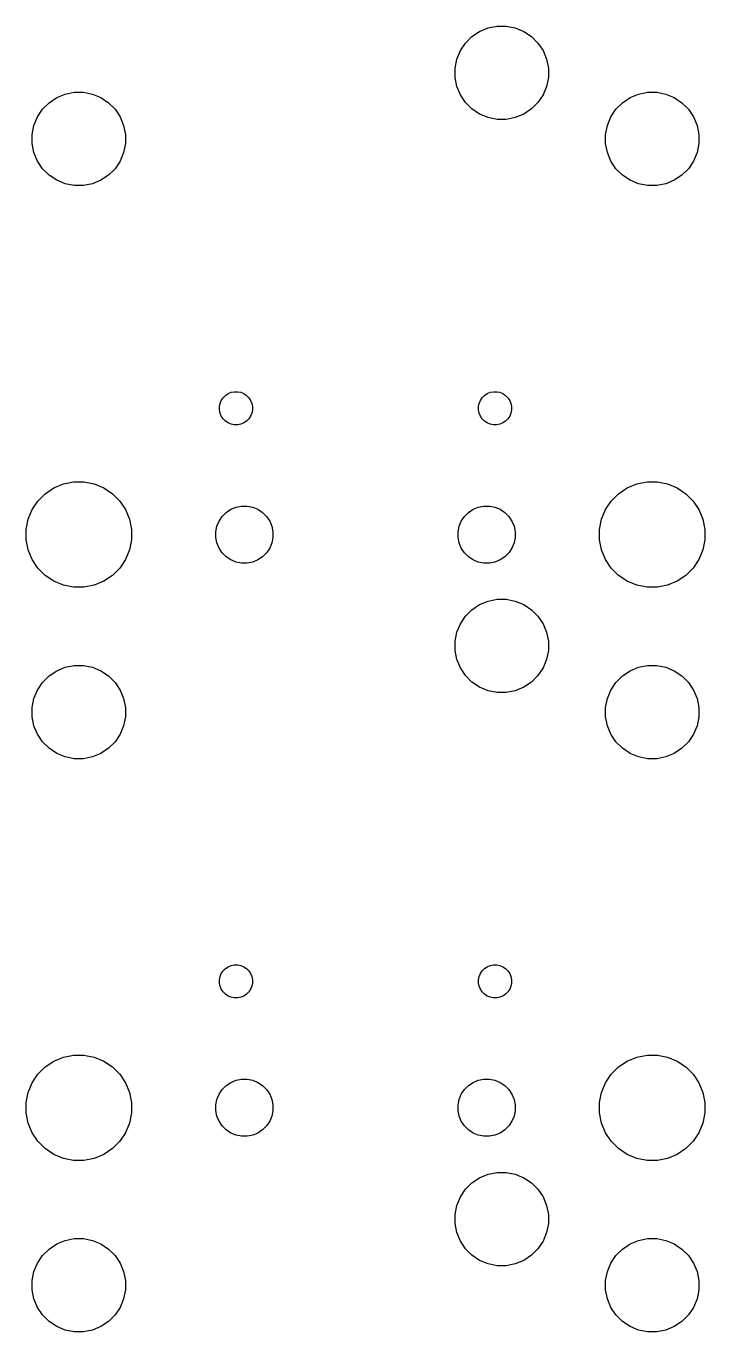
# Model space of a CAD drawing. Extents: x 34 to 239, y -107 to -23.
# Drawn here: x 59.35 to 81.9, y -106.9 to -63.5 of the extents above; entities that cross this region are included whole.
import ezdxf

# ---------------------------------------------------------------- set-up
doc = ezdxf.new("R2010")
doc.units = 0
doc.layers.add('BLACK', color=7, linetype='CONTINUOUS')

msp = doc.modelspace()

# ---------------------------------------------------------------- linework, layer by layer
at = {"layer": 'BLACK', "linetype": 'CONTINUOUS'}
for p, q in [((74.1619, -63.846), (74.4158, -63.6764)), ((74.4158, -63.6764), (74.6979, -63.5596)), ((74.6979, -63.5596), (74.9973, -63.5)), ((74.9973, -63.5), (75.3027, -63.5)), ((75.3027, -63.5), (75.6021, -63.5596)), ((75.6021, -63.5596), (75.8842, -63.6764)), ((75.8842, -63.6764), (76.1381, -63.846)), ((73.7764, -64.3158), (73.946, -64.0619)), ((73.946, -64.0619), (74.1619, -63.846)), ((76.1381, -63.846), (76.354, -64.0619)), ((76.354, -64.0619), (76.5236, -64.3158)), ((73.6, -64.8973), (73.6596, -64.5979)), ((73.6596, -64.5979), (73.7764, -64.3158)), ((76.5236, -64.3158), (76.6404, -64.5979)), ((76.6404, -64.5979), (76.7, -64.8973)), ((73.6, -65.2027), (73.6, -64.8973)), ((76.7, -64.8973), (76.7, -65.2027)), ((73.6596, -65.5021), (73.6, -65.2027)), ((73.7764, -65.7842), (73.6596, -65.5021)), ((76.6404, -65.5021), (76.5236, -65.7842)), ((76.7, -65.2027), (76.6404, -65.5021)), ((60.1119, -66.046), (60.3658, -65.8764)), ((60.3658, -65.8764), (60.6479, -65.7596)), ((60.6479, -65.7596), (60.9473, -65.7)), ((60.9473, -65.7), (61.2527, -65.7)), ((61.2527, -65.7), (61.5521, -65.7596)), ((61.5521, -65.7596), (61.8342, -65.8764)), ((61.8342, -65.8764), (62.0881, -66.046)), ((73.946, -66.0381), (73.7764, -65.7842)), ((76.5236, -65.7842), (76.354, -66.0381)), ((79.1619, -66.046), (79.4158, -65.8764)), ((79.4158, -65.8764), (79.6979, -65.7596)), ((79.6979, -65.7596), (79.9973, -65.7)), ((79.9973, -65.7), (80.3027, -65.7)), ((80.3027, -65.7), (80.6021, -65.7596)), ((80.6021, -65.7596), (80.8842, -65.8764)), ((80.8842, -65.8764), (81.1381, -66.046)), ((59.7264, -66.5158), (59.896, -66.2619)), ((59.896, -66.2619), (60.1119, -66.046)), ((62.0881, -66.046), (62.304, -66.2619)), ((62.304, -66.2619), (62.4736, -66.5158)), ((74.1619, -66.254), (73.946, -66.0381)), ((74.4158, -66.4236), (74.1619, -66.254)), ((76.1381, -66.254), (75.8842, -66.4236)), ((76.354, -66.0381), (76.1381, -66.254)), ((78.7764, -66.5158), (78.946, -66.2619)), ((78.946, -66.2619), (79.1619, -66.046)), ((81.1381, -66.046), (81.354, -66.2619)), ((81.354, -66.2619), (81.5236, -66.5158)), ((59.55, -67.0973), (59.6096, -66.7979)), ((59.6096, -66.7979), (59.7264, -66.5158)), ((62.4736, -66.5158), (62.5904, -66.7979)), ((62.5904, -66.7979), (62.65, -67.0973)), ((74.6979, -66.5404), (74.4158, -66.4236)), ((74.9973, -66.6), (74.6979, -66.5404)), ((75.3027, -66.6), (74.9973, -66.6)), ((75.6021, -66.5404), (75.3027, -66.6)), ((75.8842, -66.4236), (75.6021, -66.5404)), ((78.6, -67.0973), (78.6596, -66.7979)), ((78.6596, -66.7979), (78.7764, -66.5158)), ((81.5236, -66.5158), (81.6404, -66.7979)), ((81.6404, -66.7979), (81.7, -67.0973)), ((59.55, -67.4027), (59.55, -67.0973)), ((62.65, -67.0973), (62.65, -67.4027)), ((78.6, -67.4027), (78.6, -67.0973)), ((81.7, -67.0973), (81.7, -67.4027)), ((59.6096, -67.7021), (59.55, -67.4027)), ((59.7264, -67.9842), (59.6096, -67.7021)), ((62.5904, -67.7021), (62.4736, -67.9842)), ((62.65, -67.4027), (62.5904, -67.7021)), ((78.6596, -67.7021), (78.6, -67.4027)), ((78.7764, -67.9842), (78.6596, -67.7021)), ((81.6404, -67.7021), (81.5236, -67.9842)), ((81.7, -67.4027), (81.6404, -67.7021)), ((59.896, -68.2381), (59.7264, -67.9842)), ((62.4736, -67.9842), (62.304, -68.2381)), ((78.946, -68.2381), (78.7764, -67.9842)), ((81.5236, -67.9842), (81.354, -68.2381)), ((60.1119, -68.454), (59.896, -68.2381)), ((60.3658, -68.6236), (60.1119, -68.454)), ((62.0881, -68.454), (61.8342, -68.6236)), ((62.304, -68.2381), (62.0881, -68.454)), ((79.1619, -68.454), (78.946, -68.2381)), ((79.4158, -68.6236), (79.1619, -68.454)), ((81.1381, -68.454), (80.8842, -68.6236)), ((81.354, -68.2381), (81.1381, -68.454)), ((60.6479, -68.7404), (60.3658, -68.6236)), ((60.9473, -68.8), (60.6479, -68.7404)), ((61.2527, -68.8), (60.9473, -68.8)), ((61.5521, -68.7404), (61.2527, -68.8)), ((61.8342, -68.6236), (61.5521, -68.7404)), ((79.6979, -68.7404), (79.4158, -68.6236)), ((79.9973, -68.8), (79.6979, -68.7404)), ((80.3027, -68.8), (79.9973, -68.8)), ((80.6021, -68.7404), (80.3027, -68.8)), ((80.8842, -68.6236), (80.6021, -68.7404)), ((65.7911, -76.0396), (65.8326, -75.9395)), ((65.8326, -75.9395), (65.8928, -75.8494)), ((65.8928, -75.8494), (65.9694, -75.7728)), ((65.9694, -75.7728), (66.0595, -75.7126)), ((66.0595, -75.7126), (66.1596, -75.6711)), ((66.1596, -75.6711), (66.2658, -75.65)), ((66.2658, -75.65), (66.3742, -75.65)), ((66.3742, -75.65), (66.4804, -75.6711)), ((66.4804, -75.6711), (66.5805, -75.7126)), ((66.5805, -75.7126), (66.6706, -75.7728)), ((66.6706, -75.7728), (66.7472, -75.8494)), ((66.7472, -75.8494), (66.8074, -75.9395)), ((66.8074, -75.9395), (66.8489, -76.0396)), ((74.4011, -76.0396), (74.4426, -75.9395)), ((74.4426, -75.9395), (74.5028, -75.8494)), ((74.5028, -75.8494), (74.5794, -75.7728)), ((74.5794, -75.7728), (74.6695, -75.7126)), ((74.6695, -75.7126), (74.7696, -75.6711)), ((74.7696, -75.6711), (74.8758, -75.65)), ((74.8758, -75.65), (74.9842, -75.65)), ((74.9842, -75.65), (75.0904, -75.6711)), ((75.0904, -75.6711), (75.1905, -75.7126)), ((75.1905, -75.7126), (75.2806, -75.7728)), ((75.2806, -75.7728), (75.3572, -75.8494)), ((75.3572, -75.8494), (75.4174, -75.9395)), ((75.4174, -75.9395), (75.4589, -76.0396)), ((65.77, -76.1458), (65.7911, -76.0396)), ((65.77, -76.2542), (65.77, -76.1458)), ((65.7911, -76.3604), (65.77, -76.2542)), ((65.8326, -76.4605), (65.7911, -76.3604)), ((66.8489, -76.3604), (66.8074, -76.4605)), ((66.8489, -76.0396), (66.87, -76.1458)), ((66.87, -76.2542), (66.8489, -76.3604)), ((66.87, -76.1458), (66.87, -76.2542)), ((74.38, -76.1458), (74.4011, -76.0396)), ((74.38, -76.2542), (74.38, -76.1458)), ((74.4011, -76.3604), (74.38, -76.2542)), ((74.4426, -76.4605), (74.4011, -76.3604)), ((75.4589, -76.3604), (75.4174, -76.4605)), ((75.4589, -76.0396), (75.48, -76.1458)), ((75.48, -76.2542), (75.4589, -76.3604)), ((75.48, -76.1458), (75.48, -76.2542)), ((65.8928, -76.5506), (65.8326, -76.4605)), ((65.9694, -76.6272), (65.8928, -76.5506)), ((66.0595, -76.6874), (65.9694, -76.6272)), ((66.1596, -76.7289), (66.0595, -76.6874)), ((66.2658, -76.75), (66.1596, -76.7289)), ((66.3742, -76.75), (66.2658, -76.75)), ((66.4804, -76.7289), (66.3742, -76.75)), ((66.5805, -76.6874), (66.4804, -76.7289)), ((66.6706, -76.6272), (66.5805, -76.6874)), ((66.7472, -76.5506), (66.6706, -76.6272)), ((66.8074, -76.4605), (66.7472, -76.5506)), ((74.5028, -76.5506), (74.4426, -76.4605)), ((74.5794, -76.6272), (74.5028, -76.5506)), ((74.6695, -76.6874), (74.5794, -76.6272)), ((74.7696, -76.7289), (74.6695, -76.6874)), ((74.8758, -76.75), (74.7696, -76.7289)), ((74.9842, -76.75), (74.8758, -76.75)), ((75.0904, -76.7289), (74.9842, -76.75)), ((75.1905, -76.6874), (75.0904, -76.7289)), ((75.2806, -76.6272), (75.1905, -76.6874)), ((75.3572, -76.5506), (75.2806, -76.6272)), ((75.4174, -76.4605), (75.3572, -76.5506)), ((59.9844, -79.0407), (60.2711, -78.8492)), ((60.2711, -78.8492), (60.5895, -78.7173)), ((60.5895, -78.7173), (60.9276, -78.65)), ((60.9276, -78.65), (61.2724, -78.65)), ((61.2724, -78.65), (61.6105, -78.7173)), ((61.6105, -78.7173), (61.9289, -78.8492)), ((61.9289, -78.8492), (62.2156, -79.0407)), ((79.0344, -79.0407), (79.3211, -78.8492)), ((79.3211, -78.8492), (79.6395, -78.7173)), ((79.6395, -78.7173), (79.9776, -78.65)), ((79.9776, -78.65), (80.3224, -78.65)), ((80.3224, -78.65), (80.6605, -78.7173)), ((80.6605, -78.7173), (80.9789, -78.8492)), ((80.9789, -78.8492), (81.2656, -79.0407)), ((59.5492, -79.5711), (59.7407, -79.2844)), ((59.7407, -79.2844), (59.9844, -79.0407)), ((62.2156, -79.0407), (62.4593, -79.2844)), ((62.4593, -79.2844), (62.6508, -79.5711)), ((78.5992, -79.5711), (78.7907, -79.2844)), ((78.7907, -79.2844), (79.0344, -79.0407)), ((81.2656, -79.0407), (81.5093, -79.2844)), ((81.5093, -79.2844), (81.7008, -79.5711)), ((59.4173, -79.8895), (59.5492, -79.5711)), ((62.6508, -79.5711), (62.7827, -79.8895)), ((65.7581, -79.95), (65.8621, -79.7944)), ((65.8621, -79.7944), (65.9944, -79.6621)), ((65.9944, -79.6621), (66.15, -79.5581)), ((66.15, -79.5581), (66.3229, -79.4865)), ((66.3229, -79.4865), (66.5064, -79.45)), ((66.5064, -79.45), (66.6936, -79.45)), ((66.6936, -79.45), (66.8771, -79.4865)), ((66.8771, -79.4865), (67.05, -79.5581)), ((67.05, -79.5581), (67.2056, -79.6621)), ((67.2056, -79.6621), (67.3379, -79.7944)), ((67.3379, -79.7944), (67.4419, -79.95)), ((73.8081, -79.95), (73.9121, -79.7944)), ((73.9121, -79.7944), (74.0444, -79.6621)), ((74.0444, -79.6621), (74.2, -79.5581)), ((74.2, -79.5581), (74.3729, -79.4865)), ((74.3729, -79.4865), (74.5564, -79.45)), ((74.5564, -79.45), (74.7436, -79.45)), ((74.7436, -79.45), (74.9271, -79.4865)), ((74.9271, -79.4865), (75.1, -79.5581)), ((75.1, -79.5581), (75.2556, -79.6621)), ((75.2556, -79.6621), (75.3879, -79.7944)), ((75.3879, -79.7944), (75.4919, -79.95)), ((78.4673, -79.8895), (78.5992, -79.5711)), ((81.7008, -79.5711), (81.8327, -79.8895)), ((59.35, -80.2276), (59.4173, -79.8895)), ((59.35, -80.5724), (59.35, -80.2276)), ((62.7827, -79.8895), (62.85, -80.2276)), ((62.85, -80.2276), (62.85, -80.5724)), ((65.65, -80.3064), (65.6865, -80.1229)), ((65.6865, -80.1229), (65.7581, -79.95)), ((67.4419, -79.95), (67.5135, -80.1229)), ((67.5135, -80.1229), (67.55, -80.3064)), ((73.7, -80.3064), (73.7365, -80.1229)), ((73.7365, -80.1229), (73.8081, -79.95)), ((75.4919, -79.95), (75.5635, -80.1229)), ((75.5635, -80.1229), (75.6, -80.3064)), ((78.4, -80.2276), (78.4673, -79.8895)), ((78.4, -80.5724), (78.4, -80.2276)), ((81.8327, -79.8895), (81.9, -80.2276)), ((81.9, -80.2276), (81.9, -80.5724)), ((59.4173, -80.9105), (59.35, -80.5724)), ((62.85, -80.5724), (62.7827, -80.9105)), ((65.65, -80.4936), (65.65, -80.3064)), ((65.6865, -80.6771), (65.65, -80.4936)), ((65.7581, -80.85), (65.6865, -80.6771)), ((67.5135, -80.6771), (67.4419, -80.85)), ((67.55, -80.4936), (67.5135, -80.6771)), ((67.55, -80.3064), (67.55, -80.4936)), ((73.7, -80.4936), (73.7, -80.3064)), ((73.7365, -80.6771), (73.7, -80.4936)), ((73.8081, -80.85), (73.7365, -80.6771)), ((75.5635, -80.6771), (75.4919, -80.85)), ((75.6, -80.4936), (75.5635, -80.6771)), ((75.6, -80.3064), (75.6, -80.4936)), ((78.4673, -80.9105), (78.4, -80.5724)), ((81.9, -80.5724), (81.8327, -80.9105)), ((59.5492, -81.2289), (59.4173, -80.9105)), ((62.7827, -80.9105), (62.6508, -81.2289)), ((65.8621, -81.0056), (65.7581, -80.85)), ((65.9944, -81.1379), (65.8621, -81.0056)), ((66.15, -81.2419), (65.9944, -81.1379)), ((67.2056, -81.1379), (67.05, -81.2419)), ((67.3379, -81.0056), (67.2056, -81.1379)), ((67.4419, -80.85), (67.3379, -81.0056)), ((73.9121, -81.0056), (73.8081, -80.85)), ((74.0444, -81.1379), (73.9121, -81.0056)), ((74.2, -81.2419), (74.0444, -81.1379)), ((75.2556, -81.1379), (75.1, -81.2419)), ((75.3879, -81.0056), (75.2556, -81.1379)), ((75.4919, -80.85), (75.3879, -81.0056)), ((78.5992, -81.2289), (78.4673, -80.9105)), ((81.8327, -80.9105), (81.7008, -81.2289)), ((59.7407, -81.5156), (59.5492, -81.2289)), ((59.9844, -81.7593), (59.7407, -81.5156)), ((62.4593, -81.5156), (62.2156, -81.7593)), ((62.6508, -81.2289), (62.4593, -81.5156)), ((66.3229, -81.3135), (66.15, -81.2419)), ((66.5064, -81.35), (66.3229, -81.3135)), ((66.6936, -81.35), (66.5064, -81.35)), ((66.8771, -81.3135), (66.6936, -81.35)), ((67.05, -81.2419), (66.8771, -81.3135)), ((74.3729, -81.3135), (74.2, -81.2419)), ((74.5564, -81.35), (74.3729, -81.3135)), ((74.7436, -81.35), (74.5564, -81.35)), ((74.9271, -81.3135), (74.7436, -81.35)), ((75.1, -81.2419), (74.9271, -81.3135)), ((78.7907, -81.5156), (78.5992, -81.2289)), ((79.0344, -81.7593), (78.7907, -81.5156)), ((81.5093, -81.5156), (81.2656, -81.7593)), ((81.7008, -81.2289), (81.5093, -81.5156)), ((60.2711, -81.9508), (59.9844, -81.7593)), ((60.5895, -82.0827), (60.2711, -81.9508)), ((61.9289, -81.9508), (61.6105, -82.0827)), ((62.2156, -81.7593), (61.9289, -81.9508)), ((79.3211, -81.9508), (79.0344, -81.7593)), ((79.6395, -82.0827), (79.3211, -81.9508)), ((80.9789, -81.9508), (80.6605, -82.0827)), ((81.2656, -81.7593), (80.9789, -81.9508)), ((60.9276, -82.15), (60.5895, -82.0827)), ((61.2724, -82.15), (60.9276, -82.15)), ((61.6105, -82.0827), (61.2724, -82.15)), ((79.9776, -82.15), (79.6395, -82.0827)), ((80.3224, -82.15), (79.9776, -82.15)), ((80.6605, -82.0827), (80.3224, -82.15)), ((74.1619, -82.896), (74.4158, -82.7264)), ((74.4158, -82.7264), (74.6979, -82.6096)), ((74.6979, -82.6096), (74.9973, -82.55)), ((74.9973, -82.55), (75.3027, -82.55)), ((75.3027, -82.55), (75.6021, -82.6096)), ((75.6021, -82.6096), (75.8842, -82.7264)), ((75.8842, -82.7264), (76.1381, -82.896)), ((73.7764, -83.3658), (73.946, -83.1119)), ((73.946, -83.1119), (74.1619, -82.896)), ((76.1381, -82.896), (76.354, -83.1119)), ((76.354, -83.1119), (76.5236, -83.3658)), ((73.6, -83.9473), (73.6596, -83.6479)), ((73.6596, -83.6479), (73.7764, -83.3658)), ((76.5236, -83.3658), (76.6404, -83.6479)), ((76.6404, -83.6479), (76.7, -83.9473)), ((73.6, -84.2527), (73.6, -83.9473)), ((76.7, -83.9473), (76.7, -84.2527)), ((73.6596, -84.5521), (73.6, -84.2527)), ((73.7764, -84.8342), (73.6596, -84.5521)), ((76.6404, -84.5521), (76.5236, -84.8342)), ((76.7, -84.2527), (76.6404, -84.5521)), ((60.1119, -85.096), (60.3658, -84.9264)), ((60.3658, -84.9264), (60.6479, -84.8096)), ((60.6479, -84.8096), (60.9473, -84.75)), ((60.9473, -84.75), (61.2527, -84.75)), ((61.2527, -84.75), (61.5521, -84.8096)), ((61.5521, -84.8096), (61.8342, -84.9264)), ((61.8342, -84.9264), (62.0881, -85.096)), ((73.946, -85.0881), (73.7764, -84.8342)), ((76.5236, -84.8342), (76.354, -85.0881)), ((79.1619, -85.096), (79.4158, -84.9264)), ((79.4158, -84.9264), (79.6979, -84.8096)), ((79.6979, -84.8096), (79.9973, -84.75)), ((79.9973, -84.75), (80.3027, -84.75)), ((80.3027, -84.75), (80.6021, -84.8096)), ((80.6021, -84.8096), (80.8842, -84.9264)), ((80.8842, -84.9264), (81.1381, -85.096)), ((59.7264, -85.5658), (59.896, -85.3119)), ((59.896, -85.3119), (60.1119, -85.096)), ((62.0881, -85.096), (62.304, -85.3119)), ((62.304, -85.3119), (62.4736, -85.5658)), ((74.1619, -85.304), (73.946, -85.0881)), ((74.4158, -85.4736), (74.1619, -85.304)), ((74.6979, -85.5904), (74.4158, -85.4736)), ((75.8842, -85.4736), (75.6021, -85.5904)), ((76.1381, -85.304), (75.8842, -85.4736)), ((76.354, -85.0881), (76.1381, -85.304)), ((78.7764, -85.5658), (78.946, -85.3119)), ((78.946, -85.3119), (79.1619, -85.096)), ((81.1381, -85.096), (81.354, -85.3119)), ((81.354, -85.3119), (81.5236, -85.5658)), ((59.55, -86.1473), (59.6096, -85.8479)), ((59.6096, -85.8479), (59.7264, -85.5658)), ((62.4736, -85.5658), (62.5904, -85.8479)), ((62.5904, -85.8479), (62.65, -86.1473)), ((74.9973, -85.65), (74.6979, -85.5904)), ((75.3027, -85.65), (74.9973, -85.65)), ((75.6021, -85.5904), (75.3027, -85.65)), ((78.6, -86.1473), (78.6596, -85.8479)), ((78.6596, -85.8479), (78.7764, -85.5658)), ((81.5236, -85.5658), (81.6404, -85.8479)), ((81.6404, -85.8479), (81.7, -86.1473)), ((59.55, -86.4527), (59.55, -86.1473)), ((62.65, -86.1473), (62.65, -86.4527)), ((78.6, -86.4527), (78.6, -86.1473)), ((81.7, -86.1473), (81.7, -86.4527)), ((59.6096, -86.7521), (59.55, -86.4527)), ((59.7264, -87.0342), (59.6096, -86.7521)), ((62.5904, -86.7521), (62.4736, -87.0342)), ((62.65, -86.4527), (62.5904, -86.7521)), ((78.6596, -86.7521), (78.6, -86.4527)), ((78.7764, -87.0342), (78.6596, -86.7521)), ((81.6404, -86.7521), (81.5236, -87.0342)), ((81.7, -86.4527), (81.6404, -86.7521)), ((59.896, -87.2881), (59.7264, -87.0342)), ((62.4736, -87.0342), (62.304, -87.2881)), ((78.946, -87.2881), (78.7764, -87.0342)), ((81.5236, -87.0342), (81.354, -87.2881)), ((60.1119, -87.504), (59.896, -87.2881)), ((60.3658, -87.6736), (60.1119, -87.504)), ((62.0881, -87.504), (61.8342, -87.6736)), ((62.304, -87.2881), (62.0881, -87.504)), ((79.1619, -87.504), (78.946, -87.2881)), ((79.4158, -87.6736), (79.1619, -87.504)), ((81.1381, -87.504), (80.8842, -87.6736)), ((81.354, -87.2881), (81.1381, -87.504)), ((60.6479, -87.7904), (60.3658, -87.6736)), ((60.9473, -87.85), (60.6479, -87.7904)), ((61.2527, -87.85), (60.9473, -87.85)), ((61.5521, -87.7904), (61.2527, -87.85)), ((61.8342, -87.6736), (61.5521, -87.7904)), ((79.6979, -87.7904), (79.4158, -87.6736)), ((79.9973, -87.85), (79.6979, -87.7904)), ((80.3027, -87.85), (79.9973, -87.85)), ((80.6021, -87.7904), (80.3027, -87.85)), ((80.8842, -87.6736), (80.6021, -87.7904)), ((65.7911, -95.0896), (65.8326, -94.9895)), ((65.8326, -94.9895), (65.8928, -94.8994)), ((65.8928, -94.8994), (65.9694, -94.8228)), ((65.9694, -94.8228), (66.0595, -94.7626)), ((66.0595, -94.7626), (66.1596, -94.7211)), ((66.1596, -94.7211), (66.2658, -94.7)), ((66.2658, -94.7), (66.3742, -94.7)), ((66.3742, -94.7), (66.4804, -94.7211)), ((66.4804, -94.7211), (66.5805, -94.7626)), ((66.5805, -94.7626), (66.6706, -94.8228)), ((66.6706, -94.8228), (66.7472, -94.8994)), ((66.7472, -94.8994), (66.8074, -94.9895)), ((66.8074, -94.9895), (66.8489, -95.0896)), ((74.4011, -95.0896), (74.4426, -94.9895)), ((74.4426, -94.9895), (74.5028, -94.8994)), ((74.5028, -94.8994), (74.5794, -94.8228)), ((74.5794, -94.8228), (74.6695, -94.7626)), ((74.6695, -94.7626), (74.7696, -94.7211)), ((74.7696, -94.7211), (74.8758, -94.7)), ((74.8758, -94.7), (74.9842, -94.7)), ((74.9842, -94.7), (75.0904, -94.7211)), ((75.0904, -94.7211), (75.1905, -94.7626)), ((75.1905, -94.7626), (75.2806, -94.8228)), ((75.2806, -94.8228), (75.3572, -94.8994)), ((75.3572, -94.8994), (75.4174, -94.9895)), ((75.4174, -94.9895), (75.4589, -95.0896)), ((65.77, -95.1958), (65.7911, -95.0896)), ((65.77, -95.3042), (65.77, -95.1958)), ((65.7911, -95.4104), (65.77, -95.3042)), ((65.8326, -95.5105), (65.7911, -95.4104)), ((66.8489, -95.4104), (66.8074, -95.5105)), ((66.8489, -95.0896), (66.87, -95.1958)), ((66.87, -95.3042), (66.8489, -95.4104)), ((66.87, -95.1958), (66.87, -95.3042)), ((74.38, -95.1958), (74.4011, -95.0896)), ((74.38, -95.3042), (74.38, -95.1958)), ((74.4011, -95.4104), (74.38, -95.3042)), ((74.4426, -95.5105), (74.4011, -95.4104)), ((75.4589, -95.4104), (75.4174, -95.5105)), ((75.4589, -95.0896), (75.48, -95.1958)), ((75.48, -95.3042), (75.4589, -95.4104)), ((75.48, -95.1958), (75.48, -95.3042)), ((65.8928, -95.6006), (65.8326, -95.5105)), ((65.9694, -95.6772), (65.8928, -95.6006)), ((66.0595, -95.7374), (65.9694, -95.6772)), ((66.1596, -95.7789), (66.0595, -95.7374)), ((66.2658, -95.8), (66.1596, -95.7789)), ((66.3742, -95.8), (66.2658, -95.8)), ((66.4804, -95.7789), (66.3742, -95.8)), ((66.5805, -95.7374), (66.4804, -95.7789)), ((66.6706, -95.6772), (66.5805, -95.7374)), ((66.7472, -95.6006), (66.6706, -95.6772)), ((66.8074, -95.5105), (66.7472, -95.6006)), ((74.5028, -95.6006), (74.4426, -95.5105)), ((74.5794, -95.6772), (74.5028, -95.6006)), ((74.6695, -95.7374), (74.5794, -95.6772)), ((74.7696, -95.7789), (74.6695, -95.7374)), ((74.8758, -95.8), (74.7696, -95.7789)), ((74.9842, -95.8), (74.8758, -95.8)), ((75.0904, -95.7789), (74.9842, -95.8)), ((75.1905, -95.7374), (75.0904, -95.7789)), ((75.2806, -95.6772), (75.1905, -95.7374)), ((75.3572, -95.6006), (75.2806, -95.6772)), ((75.4174, -95.5105), (75.3572, -95.6006)), ((59.9844, -98.0907), (60.2711, -97.8992)), ((60.2711, -97.8992), (60.5895, -97.7673)), ((60.5895, -97.7673), (60.9276, -97.7)), ((60.9276, -97.7), (61.2724, -97.7)), ((61.2724, -97.7), (61.6105, -97.7673)), ((61.6105, -97.7673), (61.9289, -97.8992)), ((61.9289, -97.8992), (62.2156, -98.0907)), ((79.0344, -98.0907), (79.3211, -97.8992)), ((79.3211, -97.8992), (79.6395, -97.7673)), ((79.6395, -97.7673), (79.9776, -97.7)), ((79.9776, -97.7), (80.3224, -97.7)), ((80.3224, -97.7), (80.6605, -97.7673)), ((80.6605, -97.7673), (80.9789, -97.8992)), ((80.9789, -97.8992), (81.2656, -98.0907)), ((59.5492, -98.6211), (59.7407, -98.3344)), ((59.7407, -98.3344), (59.9844, -98.0907)), ((62.2156, -98.0907), (62.4593, -98.3344)), ((62.4593, -98.3344), (62.6508, -98.6211)), ((66.3229, -98.5365), (66.5064, -98.5)), ((66.5064, -98.5), (66.6936, -98.5)), ((66.6936, -98.5), (66.8771, -98.5365)), ((74.3729, -98.5365), (74.5564, -98.5)), ((74.5564, -98.5), (74.7436, -98.5)), ((74.7436, -98.5), (74.9271, -98.5365)), ((78.5992, -98.6211), (78.7907, -98.3344)), ((78.7907, -98.3344), (79.0344, -98.0907)), ((81.2656, -98.0907), (81.5093, -98.3344)), ((81.5093, -98.3344), (81.7008, -98.6211)), ((59.35, -99.2776), (59.4173, -98.9395)), ((59.4173, -98.9395), (59.5492, -98.6211)), ((62.6508, -98.6211), (62.7827, -98.9395)), ((62.7827, -98.9395), (62.85, -99.2776)), ((65.7581, -99), (65.8621, -98.8444)), ((65.8621, -98.8444), (65.9944, -98.7121)), ((65.9944, -98.7121), (66.15, -98.6081)), ((66.15, -98.6081), (66.3229, -98.5365)), ((66.8771, -98.5365), (67.05, -98.6081)), ((67.05, -98.6081), (67.2056, -98.7121)), ((67.2056, -98.7121), (67.3379, -98.8444)), ((67.3379, -98.8444), (67.4419, -99)), ((73.8081, -99), (73.9121, -98.8444)), ((73.9121, -98.8444), (74.0444, -98.7121)), ((74.0444, -98.7121), (74.2, -98.6081)), ((74.2, -98.6081), (74.3729, -98.5365)), ((74.9271, -98.5365), (75.1, -98.6081)), ((75.1, -98.6081), (75.2556, -98.7121)), ((75.2556, -98.7121), (75.3879, -98.8444)), ((75.3879, -98.8444), (75.4919, -99)), ((78.4, -99.2776), (78.4673, -98.9395)), ((78.4673, -98.9395), (78.5992, -98.6211)), ((81.7008, -98.6211), (81.8327, -98.9395)), ((81.8327, -98.9395), (81.9, -99.2776)), ((59.35, -99.6224), (59.35, -99.2776)), ((62.85, -99.2776), (62.85, -99.6224)), ((65.65, -99.3564), (65.6865, -99.1729)), ((65.65, -99.5436), (65.65, -99.3564)), ((65.6865, -99.1729), (65.7581, -99)), ((67.4419, -99), (67.5135, -99.1729)), ((67.5135, -99.1729), (67.55, -99.3564)), ((67.55, -99.3564), (67.55, -99.5436)), ((73.7, -99.3564), (73.7365, -99.1729)), ((73.7, -99.5436), (73.7, -99.3564)), ((73.7365, -99.1729), (73.8081, -99)), ((75.4919, -99), (75.5635, -99.1729)), ((75.5635, -99.1729), (75.6, -99.3564)), ((75.6, -99.3564), (75.6, -99.5436)), ((78.4, -99.6224), (78.4, -99.2776)), ((81.9, -99.2776), (81.9, -99.6224)), ((59.4173, -99.9605), (59.35, -99.6224)), ((62.85, -99.6224), (62.7827, -99.9605)), ((65.6865, -99.7271), (65.65, -99.5436)), ((65.7581, -99.9), (65.6865, -99.7271)), ((67.5135, -99.7271), (67.4419, -99.9)), ((67.55, -99.5436), (67.5135, -99.7271)), ((73.7365, -99.7271), (73.7, -99.5436)), ((73.8081, -99.9), (73.7365, -99.7271)), ((75.5635, -99.7271), (75.4919, -99.9)), ((75.6, -99.5436), (75.5635, -99.7271)), ((78.4673, -99.9605), (78.4, -99.6224)), ((81.9, -99.6224), (81.8327, -99.9605)), ((59.5492, -100.279), (59.4173, -99.9605)), ((62.7827, -99.9605), (62.6508, -100.279)), ((65.8621, -100.056), (65.7581, -99.9)), ((65.9944, -100.188), (65.8621, -100.056)), ((66.15, -100.292), (65.9944, -100.188)), ((67.2056, -100.188), (67.05, -100.292)), ((67.3379, -100.056), (67.2056, -100.188)), ((67.4419, -99.9), (67.3379, -100.056)), ((73.9121, -100.056), (73.8081, -99.9)), ((74.0444, -100.188), (73.9121, -100.056)), ((74.2, -100.292), (74.0444, -100.188)), ((75.2556, -100.188), (75.1, -100.292)), ((75.3879, -100.056), (75.2556, -100.188)), ((75.4919, -99.9), (75.3879, -100.056)), ((78.5992, -100.279), (78.4673, -99.9605)), ((81.8327, -99.9605), (81.7008, -100.279)), ((59.7407, -100.566), (59.5492, -100.279)), ((59.9844, -100.809), (59.7407, -100.566)), ((62.4593, -100.566), (62.2156, -100.809)), ((62.6508, -100.279), (62.4593, -100.566)), ((66.3229, -100.363), (66.15, -100.292)), ((66.5064, -100.4), (66.3229, -100.363)), ((66.6936, -100.4), (66.5064, -100.4)), ((66.8771, -100.363), (66.6936, -100.4)), ((67.05, -100.292), (66.8771, -100.363)), ((74.3729, -100.363), (74.2, -100.292)), ((74.5564, -100.4), (74.3729, -100.363)), ((74.7436, -100.4), (74.5564, -100.4)), ((74.9271, -100.363), (74.7436, -100.4)), ((75.1, -100.292), (74.9271, -100.363)), ((78.7907, -100.566), (78.5992, -100.279)), ((79.0344, -100.809), (78.7907, -100.566)), ((81.5093, -100.566), (81.2656, -100.809)), ((81.7008, -100.279), (81.5093, -100.566)), ((60.2711, -101.001), (59.9844, -100.809)), ((60.5895, -101.133), (60.2711, -101.001)), ((61.9289, -101.001), (61.6105, -101.133)), ((62.2156, -100.809), (61.9289, -101.001)), ((79.3211, -101.001), (79.0344, -100.809)), ((79.6395, -101.133), (79.3211, -101.001)), ((80.9789, -101.001), (80.6605, -101.133)), ((81.2656, -100.809), (80.9789, -101.001)), ((60.9276, -101.2), (60.5895, -101.133)), ((61.2724, -101.2), (60.9276, -101.2)), ((61.6105, -101.133), (61.2724, -101.2)), ((79.9776, -101.2), (79.6395, -101.133)), ((80.3224, -101.2), (79.9776, -101.2)), ((80.6605, -101.133), (80.3224, -101.2)), ((73.946, -102.162), (74.1619, -101.946)), ((74.1619, -101.946), (74.4158, -101.776)), ((74.4158, -101.776), (74.6979, -101.66)), ((74.6979, -101.66), (74.9973, -101.6)), ((74.9973, -101.6), (75.3027, -101.6)), ((75.3027, -101.6), (75.6021, -101.66)), ((75.6021, -101.66), (75.8842, -101.776)), ((75.8842, -101.776), (76.1381, -101.946)), ((76.1381, -101.946), (76.354, -102.162)), ((73.6596, -102.698), (73.7764, -102.416)), ((73.7764, -102.416), (73.946, -102.162)), ((76.354, -102.162), (76.5236, -102.416)), ((76.5236, -102.416), (76.6404, -102.698)), ((73.6, -102.997), (73.6596, -102.698)), ((76.6404, -102.698), (76.7, -102.997)), ((73.6, -103.303), (73.6, -102.997)), ((76.7, -102.997), (76.7, -103.303)), ((73.6596, -103.602), (73.6, -103.303)), ((73.7764, -103.884), (73.6596, -103.602)), ((76.6404, -103.602), (76.5236, -103.884)), ((76.7, -103.303), (76.6404, -103.602)), ((59.896, -104.362), (60.1119, -104.146)), ((60.1119, -104.146), (60.3658, -103.976)), ((60.3658, -103.976), (60.6479, -103.86)), ((60.6479, -103.86), (60.9473, -103.8)), ((60.9473, -103.8), (61.2527, -103.8)), ((61.2527, -103.8), (61.5521, -103.86)), ((61.5521, -103.86), (61.8342, -103.976)), ((61.8342, -103.976), (62.0881, -104.146)), ((62.0881, -104.146), (62.304, -104.362)), ((73.946, -104.138), (73.7764, -103.884)), ((74.1619, -104.354), (73.946, -104.138)), ((76.354, -104.138), (76.1381, -104.354)), ((76.5236, -103.884), (76.354, -104.138)), ((78.946, -104.362), (79.1619, -104.146)), ((79.1619, -104.146), (79.4158, -103.976)), ((79.4158, -103.976), (79.6979, -103.86)), ((79.6979, -103.86), (79.9973, -103.8)), ((79.9973, -103.8), (80.3027, -103.8)), ((80.3027, -103.8), (80.6021, -103.86)), ((80.6021, -103.86), (80.8842, -103.976)), ((80.8842, -103.976), (81.1381, -104.146)), ((81.1381, -104.146), (81.354, -104.362)), ((59.7264, -104.616), (59.896, -104.362)), ((62.304, -104.362), (62.4736, -104.616)), ((74.4158, -104.524), (74.1619, -104.354)), ((74.6979, -104.64), (74.4158, -104.524)), ((75.8842, -104.524), (75.6021, -104.64)), ((76.1381, -104.354), (75.8842, -104.524)), ((78.7764, -104.616), (78.946, -104.362)), ((81.354, -104.362), (81.5236, -104.616)), ((59.55, -105.197), (59.6096, -104.898)), ((59.6096, -104.898), (59.7264, -104.616)), ((62.4736, -104.616), (62.5904, -104.898)), ((62.5904, -104.898), (62.65, -105.197)), ((74.9973, -104.7), (74.6979, -104.64)), ((75.3027, -104.7), (74.9973, -104.7)), ((75.6021, -104.64), (75.3027, -104.7)), ((78.6, -105.197), (78.6596, -104.898)), ((78.6596, -104.898), (78.7764, -104.616)), ((81.5236, -104.616), (81.6404, -104.898)), ((81.6404, -104.898), (81.7, -105.197)), ((59.55, -105.503), (59.55, -105.197)), ((62.65, -105.197), (62.65, -105.503)), ((78.6, -105.503), (78.6, -105.197)), ((81.7, -105.197), (81.7, -105.503)), ((59.6096, -105.802), (59.55, -105.503)), ((59.7264, -106.084), (59.6096, -105.802)), ((62.5904, -105.802), (62.4736, -106.084)), ((62.65, -105.503), (62.5904, -105.802)), ((78.6596, -105.802), (78.6, -105.503)), ((78.7764, -106.084), (78.6596, -105.802)), ((81.6404, -105.802), (81.5236, -106.084)), ((81.7, -105.503), (81.6404, -105.802)), ((59.896, -106.338), (59.7264, -106.084)), ((62.4736, -106.084), (62.304, -106.338)), ((78.946, -106.338), (78.7764, -106.084)), ((81.5236, -106.084), (81.354, -106.338)), ((60.1119, -106.554), (59.896, -106.338)), ((60.3658, -106.724), (60.1119, -106.554)), ((60.6479, -106.84), (60.3658, -106.724)), ((61.8342, -106.724), (61.5521, -106.84)), ((62.0881, -106.554), (61.8342, -106.724)), ((62.304, -106.338), (62.0881, -106.554)), ((79.1619, -106.554), (78.946, -106.338)), ((79.4158, -106.724), (79.1619, -106.554)), ((79.6979, -106.84), (79.4158, -106.724)), ((80.8842, -106.724), (80.6021, -106.84)), ((81.1381, -106.554), (80.8842, -106.724)), ((81.354, -106.338), (81.1381, -106.554)), ((60.9473, -106.9), (60.6479, -106.84)), ((61.2527, -106.9), (60.9473, -106.9)), ((61.5521, -106.84), (61.2527, -106.9)), ((79.9973, -106.9), (79.6979, -106.84)), ((80.3027, -106.9), (79.9973, -106.9)), ((80.6021, -106.84), (80.3027, -106.9))]:
    msp.add_line(p, q, dxfattribs=at)

doc.saveas('drawing.dxf')
